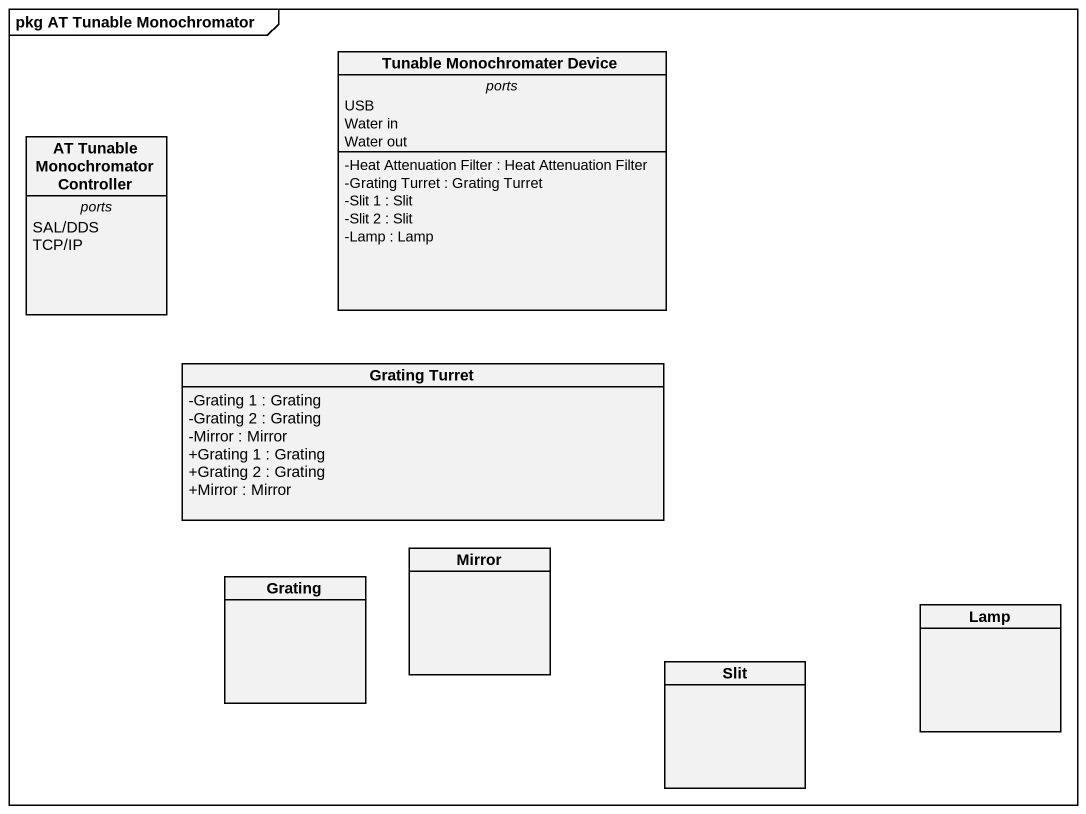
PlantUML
@startuml
mainframe pkg AT Tunable Monochromator
hide circle
hide empty members
skinparam classAttributeIconSize 0
class "Tunable Monochromater Device" as Tunable_Monochromater_Device {
  -- ports --
  USB
  Water in
  Water out
  --
  -Heat Attenuation Filter : Heat Attenuation Filter
  -Grating Turret : Grating Turret
  -Slit 1 : Slit
  -Slit 2 : Slit
  -Lamp : Lamp
}
class "AT Tunable Monochromator Controller" as AT_Tunable_Monochromator {
  -- ports --
  SAL/DDS
  TCP/IP
}
class "Grating Turret" as Grating_Turret {
  -Grating 1 : Grating
  -Grating 2 : Grating
  -Mirror : Mirror
  +Grating 1 : Grating
  +Grating 2 : Grating
  +Mirror : Mirror
}
class Grating
class Mirror
class Lamp
class Slit
@enduml
